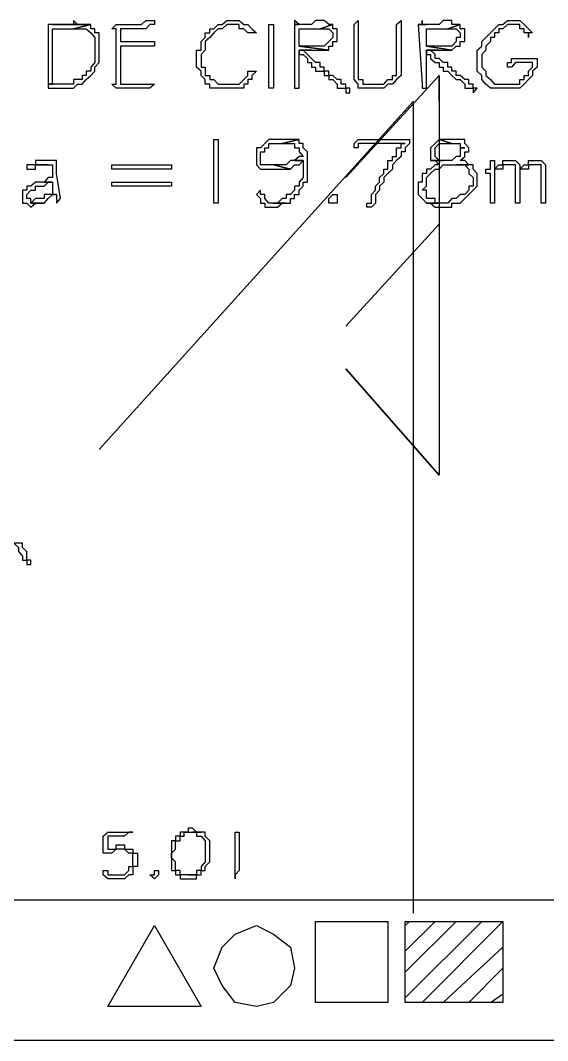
# Model space of a CAD drawing. Header units: millimetres. Extents: x -518.8 to -461.2, y 3.5 to 44.2.
# Drawn here: x -489.121 to -488.332, y 10.166 to 11.694 of the extents above; entities that cross this region are included whole.
import ezdxf

# ---------------------------------------------------------------- set-up
doc = ezdxf.new("R2010")
doc.units = ezdxf.units.MM
doc.header["$MEASUREMENT"] = 0
for name, color, linetype in [('-82', 7, 'Continuous'), ('10', 10, 'Continuous'), ('16', 16, 'Continuous'), ('18', 18, 'Continuous'), ('MYSOLIDS', 7, 'Continuous')]:
    doc.layers.add(name, color=color, linetype=linetype)

msp = doc.modelspace()

# ---------------------------------------------------------------- linework, layer by layer
at = {"layer": '-82'}
for points in [[(-488.494, 11.5729), (-488.494, 11.6112), (-488.6339, 11.4586), (-488.6339, 11.4586), (-488.494, 11.6112)], [(-488.494, 11.6112), (-488.494, 11.3887), (-488.6339, 11.236), (-488.6339, 11.236), (-488.494, 11.3887)], [(-488.5324, 10.3571), (-488.5324, 11.5729), (-489.003, 11.0511), (-489.003, 11.0511), (-488.5324, 11.5729)], [(-488.494, 11.3887), (-488.494, 11.0127), (-488.6339, 11.1721), (-488.6339, 11.1721), (-488.494, 11.0127)]]:
    msp.add_lwpolyline(points, dxfattribs=at)
at = {"layer": '10'}
msp.add_lwpolyline([(-486.3737, 10.1661), (-491.397, 10.1661)], dxfattribs=at)
at = {"layer": '16'}
msp.add_lwpolyline([(-486.3293, 10.3766), (-491.4481, 10.3766)], dxfattribs=at)
at = {"layer": '18'}
for points in [[(-488.679, 10.2233), (-488.679, 10.3443), (-488.5707, 10.3443), (-488.5707, 10.2233), (-488.679, 10.2233)], [(-488.5451, 10.2233), (-488.5451, 10.3443), (-488.3985, 10.3443), (-488.3985, 10.2233), (-488.5451, 10.2233)], [(-488.5451, 10.23), (-488.4301, 10.3443)], [(-488.5451, 10.2684), (-488.4684, 10.3443)], [(-488.5451, 10.3), (-488.5, 10.3443)], [(-488.5451, 10.3383), (-488.5384, 10.3443)], [(-488.5196, 10.2233), (-488.3985, 10.3443)], [(-488.9203, 10.3383), (-488.8504, 10.2172), (-488.9902, 10.2172), (-488.9203, 10.3383)], [(-488.7677, 10.3383), (-488.7421, 10.3255), (-488.7166, 10.306), (-488.7105, 10.2744), (-488.7166, 10.2488), (-488.7421, 10.2233), (-488.7677, 10.2172), (-488.7993, 10.2233), (-488.8188, 10.2488), (-488.8316, 10.2744), (-488.8188, 10.306), (-488.7993, 10.3255), (-488.7677, 10.3383)], [(-488.488, 10.2233), (-488.3985, 10.306)], [(-488.4496, 10.2233), (-488.3985, 10.2744)], [(-488.4173, 10.2233), (-488.3985, 10.236)]]:
    msp.add_lwpolyline(points, dxfattribs=at)
at = {"layer": 'MYSOLIDS'}
for points in [[(-489.0158, 11.6879), (-489.0414, 11.6812), (-489.0414, 11.6812), (-489.0354, 11.6812), (-489.0286, 11.6812), (-489.0286, 11.6812), (-489.0226, 11.6812), (-489.0226, 11.6812), (-489.0158, 11.6751), (-489.0158, 11.6751), (-489.0158, 11.6751), (-489.0098, 11.6684), (-489.0098, 11.6684), (-489.0098, 11.6624), (-489.0098, 11.6556), (-489.0098, 11.6496), (-489.0098, 11.6496), (-489.0098, 11.6428), (-489.0098, 11.6368), (-489.0098, 11.6308), (-489.0098, 11.6308), (-489.0158, 11.624), (-489.0158, 11.624), (-489.0158, 11.618), (-489.0226, 11.618), (-489.0226, 11.6112), (-489.0286, 11.6112), (-489.0286, 11.6052), (-489.0354, 11.6052), (-489.0414, 11.6052), (-489.0414, 11.5985), (-489.0481, 11.5985), (-489.0481, 11.5985), (-489.0542, 11.5985), (-489.0609, 11.5985), (-489.0609, 11.5985), (-489.0669, 11.5985), (-489.073, 11.5985), (-489.0797, 11.5985), (-489.0797, 11.5985), (-489.0797, 11.5924), (-489.0797, 11.5924), (-489.073, 11.5924), (-489.0669, 11.5924), (-489.0669, 11.5924), (-489.0609, 11.5924), (-489.0542, 11.5924), (-489.0542, 11.5924), (-489.0481, 11.5924), (-489.0414, 11.5924), (-489.0414, 11.5924), (-489.0354, 11.5985), (-489.0286, 11.5985), (-489.0286, 11.5985), (-489.0286, 11.5985), (-489.0226, 11.6052), (-489.0226, 11.6052), (-489.0158, 11.6112), (-489.0158, 11.6112), (-489.0098, 11.618), (-489.0098, 11.624), (-489.0098, 11.624), (-489.003, 11.6308), (-489.003, 11.6308), (-489.003, 11.6368), (-489.003, 11.6428), (-489.003, 11.6428), (-489.003, 11.6496), (-489.003, 11.6496), (-489.003, 11.6556), (-489.003, 11.6624), (-489.003, 11.6684), (-489.003, 11.6684), (-489.003, 11.6751), (-489.0098, 11.6751), (-489.0098, 11.6812), (-489.0098, 11.6812), (-489.0158, 11.6812), (-489.0158, 11.6879), (-489.0158, 11.6879)], [(-489.0797, 11.6879), (-489.0797, 11.6879), (-489.0797, 11.6879), (-489.0797, 11.6812), (-489.0797, 11.6812), (-489.0797, 11.6751), (-489.0797, 11.6684), (-489.0797, 11.6684), (-489.0797, 11.6624), (-489.0797, 11.6556), (-489.0797, 11.6496), (-489.0797, 11.6496), (-489.0797, 11.6428), (-489.0797, 11.6368), (-489.0797, 11.6308), (-489.0797, 11.6308), (-489.0797, 11.624), (-489.0797, 11.618), (-489.0797, 11.618), (-489.0797, 11.6112), (-489.0797, 11.6052), (-489.0797, 11.5985), (-489.0797, 11.5985), (-489.073, 11.5985), (-489.073, 11.6052), (-489.073, 11.6052), (-489.073, 11.6112), (-489.073, 11.6112), (-489.073, 11.618), (-489.073, 11.624), (-489.073, 11.6308), (-489.073, 11.6308), (-489.073, 11.6368), (-489.073, 11.6428), (-489.073, 11.6428), (-489.073, 11.6496), (-489.073, 11.6556), (-489.073, 11.6556), (-489.073, 11.6624), (-489.073, 11.6684), (-489.073, 11.6751), (-489.073, 11.6751), (-489.073, 11.6812), (-489.073, 11.6812), (-489.0669, 11.6812), (-489.0609, 11.6812), (-489.0609, 11.6812), (-489.0542, 11.6812), (-489.0542, 11.6812), (-489.0481, 11.6812), (-489.0414, 11.6812), (-489.0158, 11.6879), (-489.0226, 11.6879), (-489.073, 11.6879), (-489.073, 11.6879), (-489.0797, 11.6879), (-489.0797, 11.6879)], [(-489.0414, 11.6939), (-489.0414, 11.6879), (-489.0481, 11.6879), (-489.0542, 11.6879), (-489.0542, 11.6879), (-489.0609, 11.6879), (-489.0609, 11.6879), (-489.0669, 11.6879), (-489.073, 11.6879), (-489.0226, 11.6879), (-489.0286, 11.6879), (-489.0286, 11.6879), (-489.0354, 11.6879), (-489.0414, 11.6939), (-489.0414, 11.6939)], [(-488.9714, 11.6624), (-488.9271, 11.6624), (-488.9271, 11.6624), (-488.9203, 11.6624), (-488.9203, 11.6624), (-488.9203, 11.6624), (-488.9203, 11.6624), (-488.9203, 11.6556), (-488.9203, 11.6556), (-488.9271, 11.6556), (-488.9271, 11.6556), (-488.9714, 11.6556), (-488.9714, 11.6496), (-488.9714, 11.6496), (-488.9714, 11.6496), (-488.9714, 11.6496), (-488.9714, 11.6428), (-488.9714, 11.6368), (-488.9714, 11.6308), (-488.9714, 11.6308), (-488.9714, 11.624), (-488.9714, 11.624), (-488.9714, 11.618), (-488.9714, 11.6112), (-488.9714, 11.6112), (-488.9714, 11.6052), (-488.9714, 11.5985), (-488.9714, 11.5985), (-488.9714, 11.5985), (-488.9654, 11.5985), (-488.9587, 11.5985), (-488.9527, 11.5985), (-488.9527, 11.5985), (-488.9459, 11.5985), (-488.9459, 11.5985), (-488.9399, 11.5985), (-488.9331, 11.5985), (-488.9271, 11.5985), (-488.9271, 11.5985), (-488.9203, 11.5985), (-488.9203, 11.5985), (-488.9203, 11.5985), (-488.9203, 11.5985), (-488.9203, 11.5985), (-488.9203, 11.5985), (-488.9271, 11.5924), (-488.9271, 11.5924), (-488.9331, 11.5924), (-488.9399, 11.5924), (-488.9399, 11.5924), (-488.9459, 11.5924), (-488.9527, 11.5924), (-488.9527, 11.5924), (-488.9587, 11.5924), (-488.9654, 11.5924), (-488.9714, 11.5924), (-488.9714, 11.5924), (-488.9775, 11.5924), (-488.9775, 11.5924), (-488.9775, 11.5924), (-488.9775, 11.5924), (-488.9842, 11.5985), (-488.9842, 11.5985), (-488.9842, 11.5985), (-488.9775, 11.5985), (-488.9775, 11.6052), (-488.9775, 11.6112), (-488.9775, 11.618), (-488.9775, 11.618), (-488.9775, 11.624), (-488.9775, 11.6308), (-488.9775, 11.6368), (-488.9775, 11.6368), (-488.9775, 11.6428), (-488.9775, 11.6428), (-488.9775, 11.6496), (-488.9775, 11.6556), (-488.9775, 11.6624), (-488.9775, 11.6684), (-488.9775, 11.6684), (-488.9775, 11.6751), (-488.9775, 11.6812), (-488.9842, 11.6812), (-488.9842, 11.6812), (-488.9842, 11.6812), (-488.9775, 11.6879), (-488.9775, 11.6879), (-488.9775, 11.6879), (-488.9714, 11.6879), (-488.9714, 11.6879), (-488.9654, 11.6879), (-488.9587, 11.6879), (-488.9587, 11.6879), (-488.9527, 11.6879), (-488.9527, 11.6879), (-488.9459, 11.6879), (-488.9459, 11.6879), (-488.9399, 11.6879), (-488.9331, 11.6939), (-488.9271, 11.6939), (-488.9271, 11.6939), (-488.9203, 11.6939), (-488.9203, 11.6939), (-488.9203, 11.6939), (-488.9203, 11.6939), (-488.9203, 11.6879), (-488.9203, 11.6879), (-488.9203, 11.6879), (-488.9203, 11.6879), (-488.9203, 11.6879), (-488.9271, 11.6879), (-488.9331, 11.6812), (-488.9399, 11.6812), (-488.9459, 11.6812), (-488.9527, 11.6812), (-488.9587, 11.6812), (-488.9587, 11.6812), (-488.9654, 11.6812), (-488.9714, 11.6812), (-488.9714, 11.6812), (-488.9714, 11.6751), (-488.9714, 11.6751), (-488.9714, 11.6751), (-488.9714, 11.6684), (-488.9714, 11.6624), (-488.9714, 11.6624), (-488.9714, 11.6624), (-488.9714, 11.6624), (-488.9714, 11.6624)], [(-488.806, 11.6879), (-488.806, 11.6879), (-488.8121, 11.6879), (-488.8188, 11.6812), (-488.8188, 11.6812), (-488.8248, 11.6812), (-488.8316, 11.6751), (-488.8316, 11.6751), (-488.8376, 11.6684), (-488.8376, 11.6684), (-488.8376, 11.6684), (-488.8444, 11.6624), (-488.8444, 11.6556), (-488.8444, 11.6556), (-488.8444, 11.6556), (-488.8444, 11.6496), (-488.8504, 11.6428), (-488.8504, 11.6368), (-488.8504, 11.6368), (-488.8504, 11.6308), (-488.8504, 11.624), (-488.8444, 11.624), (-488.8444, 11.618), (-488.8444, 11.6112), (-488.8376, 11.6112), (-488.8376, 11.6052), (-488.8376, 11.6052), (-488.8316, 11.6052), (-488.8248, 11.5985), (-488.8248, 11.5985), (-488.8188, 11.5985), (-488.8121, 11.5985), (-488.8121, 11.5985), (-488.806, 11.5985), (-488.7993, 11.5985), (-488.7993, 11.5985), (-488.7993, 11.5985), (-488.7933, 11.5985), (-488.7865, 11.6052), (-488.7865, 11.6052), (-488.7805, 11.6112), (-488.7805, 11.6112), (-488.7805, 11.618), (-488.7745, 11.618), (-488.7745, 11.618), (-488.7677, 11.618), (-488.7677, 11.618), (-488.7677, 11.618), (-488.7677, 11.618), (-488.7745, 11.6112), (-488.7745, 11.6112), (-488.7745, 11.6052), (-488.7805, 11.6052), (-488.7805, 11.5985), (-488.7865, 11.5985), (-488.7865, 11.5924), (-488.7933, 11.5924), (-488.7933, 11.5924), (-488.7993, 11.5924), (-488.7993, 11.5924), (-488.806, 11.5924), (-488.8121, 11.5924), (-488.8121, 11.5924), (-488.8188, 11.5924), (-488.8248, 11.5924), (-488.8248, 11.5924), (-488.8316, 11.5924), (-488.8376, 11.5924), (-488.8376, 11.5985), (-488.8444, 11.5985), (-488.8444, 11.6052), (-488.8444, 11.6052), (-488.8504, 11.6112), (-488.8504, 11.6112), (-488.8504, 11.618), (-488.8572, 11.624), (-488.8572, 11.624), (-488.8572, 11.6308), (-488.8572, 11.6368), (-488.8572, 11.6368), (-488.8572, 11.6428), (-488.8572, 11.6496), (-488.8504, 11.6496), (-488.8504, 11.6556), (-488.8504, 11.6624), (-488.8504, 11.6624), (-488.8444, 11.6684), (-488.8444, 11.6751), (-488.8444, 11.6751), (-488.8376, 11.6751), (-488.8376, 11.6812), (-488.8316, 11.6812), (-488.8248, 11.6879), (-488.8248, 11.6879), (-488.8188, 11.6879), (-488.8121, 11.6939), (-488.8121, 11.6939), (-488.806, 11.6939), (-488.806, 11.6939), (-488.7993, 11.6939), (-488.7933, 11.6939), (-488.7933, 11.6939), (-488.7865, 11.6879), (-488.7805, 11.6879), (-488.7805, 11.6879), (-488.7745, 11.6812), (-488.7745, 11.6812), (-488.7677, 11.6751), (-488.7677, 11.6751), (-488.7745, 11.6751), (-488.7745, 11.6751), (-488.7745, 11.6751), (-488.7745, 11.6751), (-488.7805, 11.6751), (-488.7805, 11.6751), (-488.7805, 11.6751), (-488.7805, 11.6751), (-488.7865, 11.6812), (-488.7865, 11.6812), (-488.7933, 11.6812), (-488.7933, 11.6879), (-488.7993, 11.6879), (-488.806, 11.6879), (-488.806, 11.6879), (-488.806, 11.6879), (-488.806, 11.6879)], [(-488.7421, 11.6308), (-488.7421, 11.6308), (-488.7421, 11.624), (-488.7421, 11.618), (-488.7421, 11.6112), (-488.7421, 11.6112), (-488.7421, 11.6052), (-488.7421, 11.5985), (-488.7421, 11.5985), (-488.7421, 11.5985), (-488.7421, 11.5924), (-488.7421, 11.5924), (-488.7489, 11.5924), (-488.7489, 11.5924), (-488.7489, 11.5924), (-488.7489, 11.5924), (-488.7489, 11.5924), (-488.7489, 11.5924), (-488.7489, 11.5985), (-488.7489, 11.5985), (-488.7489, 11.5985), (-488.7489, 11.6052), (-488.7489, 11.6052), (-488.7489, 11.6112), (-488.7489, 11.618), (-488.7489, 11.624), (-488.7489, 11.6308), (-488.7489, 11.6308), (-488.7489, 11.6368), (-488.7489, 11.6428), (-488.7489, 11.6428), (-488.7489, 11.6496), (-488.7489, 11.6556), (-488.7489, 11.6624), (-488.7489, 11.6624), (-488.7489, 11.6684), (-488.7489, 11.6751), (-488.7489, 11.6812), (-488.7489, 11.6812), (-488.7489, 11.6879), (-488.7489, 11.6879), (-488.7489, 11.6879), (-488.7489, 11.6879), (-488.7489, 11.6879), (-488.7421, 11.6879), (-488.7421, 11.6879), (-488.7421, 11.6879), (-488.7421, 11.6879), (-488.7421, 11.6879), (-488.7421, 11.6879), (-488.7421, 11.6812), (-488.7421, 11.6812), (-488.7421, 11.6751), (-488.7421, 11.6751), (-488.7421, 11.6684), (-488.7421, 11.6624), (-488.7421, 11.6624), (-488.7421, 11.6556), (-488.7421, 11.6496), (-488.7421, 11.6428), (-488.7421, 11.6428), (-488.7421, 11.6368), (-488.7421, 11.6308), (-488.7421, 11.6308), (-488.7421, 11.6308), (-488.7421, 11.6308)], [(-488.6722, 11.6939), (-488.6722, 11.6939), (-488.679, 11.6939), (-488.685, 11.6879), (-488.685, 11.6879), (-488.685, 11.6879), (-488.691, 11.6879), (-488.6978, 11.6879), (-488.6978, 11.6879), (-488.7038, 11.6879), (-488.7105, 11.6879), (-488.7105, 11.5985), (-488.7105, 11.5924), (-488.7105, 11.5924), (-488.7038, 11.5924), (-488.7038, 11.5985), (-488.7038, 11.5985), (-488.7038, 11.6496), (-488.685, 11.6496), (-488.679, 11.6496), (-488.6722, 11.6496), (-488.6722, 11.6496), (-488.6662, 11.6496), (-488.6594, 11.6496), (-488.7038, 11.6556), (-488.7038, 11.6812), (-488.7038, 11.6812), (-488.6978, 11.6812), (-488.6978, 11.6812), (-488.691, 11.6812), (-488.685, 11.6812), (-488.685, 11.6812), (-488.679, 11.6812), (-488.6722, 11.6812), (-488.6534, 11.6879), (-488.6534, 11.6879), (-488.6594, 11.6879), (-488.6594, 11.6879), (-488.6662, 11.6939), (-488.6722, 11.6939), (-488.6722, 11.6939)], [(-488.7105, 11.6939), (-488.7105, 11.6879), (-488.7105, 11.6879), (-488.7038, 11.6879), (-488.7038, 11.6879), (-488.7105, 11.6939), (-488.7105, 11.6939)], [(-488.6534, 11.6879), (-488.6722, 11.6812), (-488.6722, 11.6812), (-488.6662, 11.6812), (-488.6594, 11.6812), (-488.6594, 11.6812), (-488.6594, 11.6812), (-488.6534, 11.6751), (-488.6534, 11.6684), (-488.6534, 11.6684), (-488.6534, 11.6684), (-488.6594, 11.6624), (-488.6594, 11.6624), (-488.6662, 11.6556), (-488.6662, 11.6556), (-488.6722, 11.6556), (-488.6722, 11.6556), (-488.679, 11.6556), (-488.685, 11.6556), (-488.691, 11.6556), (-488.691, 11.6556), (-488.6978, 11.6556), (-488.7038, 11.6556), (-488.6594, 11.6496), (-488.6594, 11.6556), (-488.6594, 11.6556), (-488.6534, 11.6556), (-488.6534, 11.6624), (-488.6466, 11.6624), (-488.6466, 11.6684), (-488.6466, 11.6684), (-488.6466, 11.6751), (-488.6466, 11.6812), (-488.6534, 11.6812), (-488.6534, 11.6879), (-488.6534, 11.6879)], [(-488.6211, 11.6879), (-488.6211, 11.6879), (-488.6211, 11.6879), (-488.6151, 11.6939), (-488.6151, 11.6939), (-488.6151, 11.6879), (-488.6151, 11.6879), (-488.6151, 11.6879), (-488.6151, 11.6879), (-488.6151, 11.618), (-488.6151, 11.6112), (-488.6151, 11.6052), (-488.6083, 11.6052), (-488.6083, 11.5985), (-488.6083, 11.5985), (-488.6023, 11.5985), (-488.5955, 11.5985), (-488.5955, 11.5985), (-488.5895, 11.5985), (-488.5895, 11.5985), (-488.5835, 11.5985), (-488.5767, 11.5985), (-488.5767, 11.5985), (-488.5707, 11.6052), (-488.5707, 11.6052), (-488.5639, 11.6052), (-488.5639, 11.6112), (-488.5579, 11.6112), (-488.5579, 11.618), (-488.5579, 11.618), (-488.5579, 11.624), (-488.5579, 11.624), (-488.5579, 11.6308), (-488.5579, 11.6308), (-488.5579, 11.6368), (-488.5579, 11.6428), (-488.5579, 11.6496), (-488.5579, 11.6556), (-488.5579, 11.6624), (-488.5579, 11.6624), (-488.5579, 11.6684), (-488.5579, 11.6751), (-488.5579, 11.6751), (-488.5579, 11.6812), (-488.5579, 11.6879), (-488.5579, 11.6879), (-488.5579, 11.6879), (-488.5579, 11.6879), (-488.5511, 11.6939), (-488.5511, 11.6939), (-488.5511, 11.6879), (-488.5511, 11.6879), (-488.5511, 11.6879), (-488.5511, 11.6812), (-488.5511, 11.6751), (-488.5511, 11.6684), (-488.5511, 11.6684), (-488.5511, 11.6556), (-488.5511, 11.6496), (-488.5511, 11.6428), (-488.5511, 11.6428), (-488.5511, 11.6368), (-488.5511, 11.6308), (-488.5511, 11.6308), (-488.5511, 11.624), (-488.5511, 11.618), (-488.5511, 11.618), (-488.5511, 11.6112), (-488.5511, 11.6112), (-488.5511, 11.6112), (-488.5579, 11.6052), (-488.5579, 11.6052), (-488.5639, 11.5985), (-488.5707, 11.5985), (-488.5707, 11.5985), (-488.5767, 11.5924), (-488.5767, 11.5924), (-488.5835, 11.5924), (-488.5895, 11.5924), (-488.5895, 11.5924), (-488.5955, 11.5924), (-488.5955, 11.5924), (-488.6023, 11.5924), (-488.6083, 11.5924), (-488.6083, 11.5924), (-488.6151, 11.5924), (-488.6151, 11.5985), (-488.6151, 11.5985), (-488.6211, 11.6052), (-488.6211, 11.6052), (-488.6211, 11.6112), (-488.6211, 11.618), (-488.6211, 11.618), (-488.6211, 11.6879), (-488.6211, 11.6879), (-488.6211, 11.6879)], [(-488.4812, 11.6939), (-488.4812, 11.6939), (-488.488, 11.6939), (-488.494, 11.6879), (-488.494, 11.6879), (-488.494, 11.6879), (-488.5, 11.6879), (-488.5068, 11.6879), (-488.5128, 11.6879), (-488.5128, 11.6879), (-488.5256, 11.6879), (-488.5196, 11.5985), (-488.5196, 11.5924), (-488.5196, 11.5924), (-488.5128, 11.5924), (-488.5128, 11.5985), (-488.5128, 11.5985), (-488.5128, 11.6496), (-488.494, 11.6496), (-488.488, 11.6496), (-488.4812, 11.6496), (-488.4812, 11.6496), (-488.4752, 11.6496), (-488.4752, 11.6496), (-488.5128, 11.6556), (-488.5128, 11.6812), (-488.5128, 11.6812), (-488.5068, 11.6812), (-488.5068, 11.6812), (-488.5, 11.6812), (-488.494, 11.6812), (-488.494, 11.6812), (-488.488, 11.6812), (-488.4812, 11.6812), (-488.4624, 11.6879), (-488.4624, 11.6879), (-488.4684, 11.6879), (-488.4752, 11.6879), (-488.4752, 11.6939), (-488.4812, 11.6939), (-488.4812, 11.6939)], [(-488.5196, 11.6939), (-488.5196, 11.6879), (-488.5256, 11.6879), (-488.5128, 11.6879), (-488.5196, 11.6879), (-488.5196, 11.6939), (-488.5196, 11.6939)], [(-488.4624, 11.6879), (-488.4812, 11.6812), (-488.4812, 11.6812), (-488.4752, 11.6812), (-488.4752, 11.6812), (-488.4684, 11.6812), (-488.4684, 11.6812), (-488.4624, 11.6751), (-488.4624, 11.6684), (-488.4624, 11.6684), (-488.4684, 11.6684), (-488.4684, 11.6624), (-488.4684, 11.6624), (-488.4752, 11.6556), (-488.4752, 11.6556), (-488.4812, 11.6556), (-488.4812, 11.6556), (-488.488, 11.6556), (-488.494, 11.6556), (-488.5, 11.6556), (-488.5, 11.6556), (-488.5068, 11.6556), (-488.5128, 11.6556), (-488.4752, 11.6496), (-488.4684, 11.6556), (-488.4684, 11.6556), (-488.4624, 11.6556), (-488.4624, 11.6624), (-488.4557, 11.6624), (-488.4557, 11.6684), (-488.4557, 11.6684), (-488.4557, 11.6751), (-488.4557, 11.6812), (-488.4624, 11.6812), (-488.4624, 11.6879), (-488.4624, 11.6879)], [(-488.3542, 11.6308), (-488.3602, 11.6308), (-488.3669, 11.6308), (-488.373, 11.6308), (-488.373, 11.6308), (-488.3797, 11.6308), (-488.3857, 11.624), (-488.3857, 11.624), (-488.3918, 11.624), (-488.3918, 11.6308), (-488.3918, 11.6308), (-488.3918, 11.6308), (-488.3918, 11.6308), (-488.3918, 11.6308), (-488.3918, 11.6308), (-488.3857, 11.6308), (-488.3857, 11.6308), (-488.3857, 11.6368), (-488.3797, 11.6368), (-488.3797, 11.6368), (-488.373, 11.6368), (-488.3669, 11.6368), (-488.3602, 11.6368), (-488.3542, 11.6368), (-488.3542, 11.6368), (-488.3474, 11.6368), (-488.3474, 11.6368), (-488.3474, 11.6308), (-488.3474, 11.6308), (-488.3474, 11.6308), (-488.3474, 11.624), (-488.3542, 11.618), (-488.3542, 11.6112), (-488.3542, 11.6112), (-488.3602, 11.6052), (-488.3602, 11.6052), (-488.3602, 11.6052), (-488.3669, 11.5985), (-488.3669, 11.5985), (-488.373, 11.5924), (-488.373, 11.5924), (-488.3797, 11.5924), (-488.3857, 11.5924), (-488.3857, 11.5924), (-488.3918, 11.5924), (-488.3918, 11.5924), (-488.3985, 11.5924), (-488.4045, 11.5924), (-488.4113, 11.5924), (-488.4113, 11.5924), (-488.4173, 11.5924), (-488.4241, 11.5985), (-488.4241, 11.5985), (-488.4241, 11.5985), (-488.4301, 11.6052), (-488.4301, 11.6052), (-488.4301, 11.6112), (-488.4369, 11.618), (-488.4369, 11.618), (-488.4369, 11.624), (-488.4369, 11.6308), (-488.4369, 11.6308), (-488.4369, 11.6368), (-488.4369, 11.6428), (-488.4369, 11.6428), (-488.4369, 11.6496), (-488.4301, 11.6556), (-488.4301, 11.6556), (-488.4301, 11.6624), (-488.4241, 11.6684), (-488.4241, 11.6684), (-488.4173, 11.6751), (-488.4173, 11.6751), (-488.4113, 11.6812), (-488.4113, 11.6812), (-488.4045, 11.6879), (-488.4045, 11.6879), (-488.4045, 11.6879), (-488.3985, 11.6879), (-488.3918, 11.6939), (-488.3918, 11.6939), (-488.3857, 11.6939), (-488.3857, 11.6939), (-488.3797, 11.6939), (-488.373, 11.6939), (-488.3669, 11.6879), (-488.3669, 11.6879), (-488.3669, 11.6879), (-488.3602, 11.6812), (-488.3602, 11.6812), (-488.3542, 11.6751), (-488.3542, 11.6751), (-488.3602, 11.6751), (-488.3602, 11.6751), (-488.3602, 11.6684), (-488.3602, 11.6684), (-488.3602, 11.6751), (-488.3669, 11.6751), (-488.3669, 11.6812), (-488.3669, 11.6812), (-488.373, 11.6812), (-488.373, 11.6879), (-488.3797, 11.6879), (-488.3857, 11.6879), (-488.3857, 11.6879), (-488.3918, 11.6879), (-488.3985, 11.6812), (-488.3985, 11.6812), (-488.4045, 11.6812), (-488.4045, 11.6751), (-488.4113, 11.6751), (-488.4113, 11.6684), (-488.4173, 11.6684), (-488.4173, 11.6684), (-488.4173, 11.6624), (-488.4241, 11.6556), (-488.4241, 11.6556), (-488.4241, 11.6496), (-488.4241, 11.6496), (-488.4301, 11.6428), (-488.4301, 11.6368), (-488.4301, 11.6368), (-488.4301, 11.6308), (-488.4301, 11.624), (-488.4301, 11.624), (-488.4241, 11.618), (-488.4241, 11.6112), (-488.4241, 11.6112), (-488.4173, 11.6052), (-488.4173, 11.6052), (-488.4173, 11.6052), (-488.4113, 11.5985), (-488.4113, 11.5985), (-488.4045, 11.5985), (-488.3985, 11.5985), (-488.3918, 11.5985), (-488.3918, 11.5985), (-488.3857, 11.5985), (-488.3857, 11.5985), (-488.3797, 11.5985), (-488.373, 11.5985), (-488.373, 11.6052), (-488.3669, 11.6052), (-488.3669, 11.6052), (-488.3669, 11.6112), (-488.3602, 11.6112), (-488.3602, 11.618), (-488.3602, 11.618), (-488.3542, 11.624), (-488.3542, 11.6308), (-488.3542, 11.6308), (-488.3542, 11.6308), (-488.3542, 11.6308), (-488.3542, 11.6308)], [(-488.685, 11.6496), (-488.7038, 11.6496), (-488.7038, 11.6428), (-488.6978, 11.6428), (-488.691, 11.6368), (-488.691, 11.6308), (-488.685, 11.6308), (-488.685, 11.624), (-488.679, 11.624), (-488.679, 11.618), (-488.6722, 11.618), (-488.6662, 11.618), (-488.6662, 11.6112), (-488.6594, 11.6112), (-488.6594, 11.6052), (-488.6534, 11.6052), (-488.6534, 11.6052), (-488.6466, 11.5985), (-488.6466, 11.5924), (-488.6406, 11.5924), (-488.6339, 11.5924), (-488.6339, 11.5857), (-488.6339, 11.5857), (-488.6278, 11.5857), (-488.6278, 11.5924), (-488.6278, 11.5924), (-488.6339, 11.5924), (-488.6339, 11.5985), (-488.6339, 11.5985), (-488.6406, 11.5985), (-488.6406, 11.6052), (-488.6466, 11.6052), (-488.6466, 11.6052), (-488.6534, 11.6112), (-488.6594, 11.6112), (-488.6594, 11.618), (-488.6662, 11.618), (-488.6662, 11.624), (-488.6722, 11.624), (-488.6722, 11.6308), (-488.679, 11.6308), (-488.679, 11.6308), (-488.685, 11.6368), (-488.685, 11.6368), (-488.691, 11.6428), (-488.6978, 11.6496), (-488.6978, 11.6496), (-488.691, 11.6496), (-488.685, 11.6496), (-488.685, 11.6496)], [(-488.494, 11.6496), (-488.5128, 11.6496), (-488.5128, 11.6428), (-488.5068, 11.6428), (-488.5068, 11.6368), (-488.5, 11.6308), (-488.494, 11.6308), (-488.494, 11.624), (-488.488, 11.624), (-488.488, 11.618), (-488.4812, 11.618), (-488.4812, 11.618), (-488.4752, 11.6112), (-488.4752, 11.6112), (-488.4684, 11.6052), (-488.4684, 11.6052), (-488.4624, 11.6052), (-488.4557, 11.5985), (-488.4557, 11.5924), (-488.4496, 11.5924), (-488.4429, 11.5924), (-488.4429, 11.5857), (-488.4429, 11.5857), (-488.4429, 11.5857), (-488.4369, 11.5924), (-488.4369, 11.5924), (-488.4429, 11.5924), (-488.4429, 11.5985), (-488.4496, 11.5985), (-488.4496, 11.5985), (-488.4496, 11.6052), (-488.4557, 11.6052), (-488.4557, 11.6052), (-488.4624, 11.6112), (-488.4684, 11.6112), (-488.4684, 11.618), (-488.4752, 11.618), (-488.4752, 11.624), (-488.4812, 11.624), (-488.4812, 11.6308), (-488.488, 11.6308), (-488.488, 11.6308), (-488.494, 11.6368), (-488.5, 11.6368), (-488.5, 11.6428), (-488.5068, 11.6496), (-488.5068, 11.6496), (-488.5, 11.6496), (-488.494, 11.6496), (-488.494, 11.6496)], [(-488.8316, 11.4203), (-488.8316, 11.427), (-488.8316, 11.433), (-488.8316, 11.433), (-488.8316, 11.4398), (-488.8316, 11.4398), (-488.8316, 11.4458), (-488.8316, 11.4518), (-488.8316, 11.4586), (-488.8316, 11.4586), (-488.8316, 11.4646), (-488.8316, 11.4714), (-488.8316, 11.4774), (-488.8316, 11.4774), (-488.8316, 11.4842), (-488.8316, 11.4902), (-488.8316, 11.4902), (-488.8316, 11.4969), (-488.8316, 11.503), (-488.8316, 11.503), (-488.8316, 11.5097), (-488.8316, 11.5157), (-488.8316, 11.5157), (-488.8316, 11.5157), (-488.8316, 11.5157), (-488.8316, 11.5157), (-488.8248, 11.5157), (-488.8248, 11.5157), (-488.8248, 11.5097), (-488.8248, 11.5097), (-488.8248, 11.503), (-488.8248, 11.4969), (-488.8248, 11.4969), (-488.8248, 11.4902), (-488.8248, 11.4842), (-488.8248, 11.4842), (-488.8248, 11.4774), (-488.8248, 11.4714), (-488.8248, 11.4646), (-488.8248, 11.4646), (-488.8248, 11.4586), (-488.8248, 11.4518), (-488.8248, 11.4458), (-488.8248, 11.4458), (-488.8248, 11.4398), (-488.8248, 11.433), (-488.8248, 11.427), (-488.8248, 11.427), (-488.8248, 11.427), (-488.8248, 11.427), (-488.8248, 11.4203), (-488.8248, 11.4203), (-488.8316, 11.4203), (-488.8316, 11.4203), (-488.8316, 11.4203), (-488.8316, 11.4203), (-488.8316, 11.4203), (-488.8316, 11.4203), (-488.8316, 11.4203), (-488.8316, 11.4203), (-488.8316, 11.4203)], [(-488.7293, 11.5157), (-488.7293, 11.5157), (-488.7293, 11.5157), (-488.7361, 11.5157), (-488.7421, 11.5157), (-488.7489, 11.5157), (-488.7489, 11.5157), (-488.7549, 11.5097), (-488.7549, 11.5097), (-488.7617, 11.503), (-488.7617, 11.503), (-488.7677, 11.503), (-488.7677, 11.4969), (-488.7677, 11.4969), (-488.7677, 11.4902), (-488.7677, 11.4902), (-488.7677, 11.4842), (-488.7677, 11.4774), (-488.7677, 11.4774), (-488.7617, 11.4714), (-488.7617, 11.4714), (-488.7549, 11.4714), (-488.7549, 11.4714), (-488.7489, 11.4714), (-488.7421, 11.4714), (-488.7421, 11.4714), (-488.7361, 11.4714), (-488.7361, 11.4714), (-488.7293, 11.4714), (-488.7233, 11.4714), (-488.7166, 11.4714), (-488.7166, 11.4714), (-488.7166, 11.4714), (-488.7421, 11.4774), (-488.7421, 11.4774), (-488.7489, 11.4774), (-488.7549, 11.4774), (-488.7549, 11.4774), (-488.7617, 11.4774), (-488.7617, 11.4842), (-488.7617, 11.4902), (-488.7617, 11.4902), (-488.7617, 11.4902), (-488.7617, 11.4969), (-488.7549, 11.4969), (-488.7549, 11.503), (-488.7489, 11.503), (-488.7489, 11.5097), (-488.7421, 11.5097), (-488.7421, 11.5097), (-488.7361, 11.5097), (-488.7293, 11.5097), (-488.7293, 11.5097), (-488.7038, 11.5157), (-488.7105, 11.5157), (-488.7105, 11.5157), (-488.7166, 11.5157), (-488.7233, 11.5157), (-488.7293, 11.5157), (-488.7293, 11.5157)], [(-488.7038, 11.5157), (-488.7293, 11.5097), (-488.7233, 11.5097), (-488.7233, 11.5097), (-488.7166, 11.5097), (-488.7105, 11.5097), (-488.7105, 11.5097), (-488.7105, 11.503), (-488.7038, 11.503), (-488.7038, 11.4969), (-488.7038, 11.4969), (-488.6978, 11.4902), (-488.6978, 11.4902), (-488.7038, 11.4902), (-488.7105, 11.4842), (-488.6978, 11.4842), (-488.6978, 11.4774), (-488.6978, 11.4774), (-488.6978, 11.4714), (-488.6978, 11.4714), (-488.6978, 11.4646), (-488.6978, 11.4586), (-488.7038, 11.4518), (-488.7038, 11.4518), (-488.7038, 11.4458), (-488.7105, 11.4458), (-488.7105, 11.4398), (-488.7105, 11.4398), (-488.7166, 11.433), (-488.7233, 11.433), (-488.7233, 11.427), (-488.7293, 11.427), (-488.7293, 11.427), (-488.7361, 11.4203), (-488.7421, 11.4203), (-488.7421, 11.4203), (-488.7233, 11.4203), (-488.7166, 11.4203), (-488.7166, 11.427), (-488.7105, 11.427), (-488.7105, 11.433), (-488.7038, 11.433), (-488.7038, 11.4398), (-488.7038, 11.4398), (-488.6978, 11.4458), (-488.6978, 11.4518), (-488.691, 11.4518), (-488.691, 11.4586), (-488.691, 11.4586), (-488.691, 11.4646), (-488.691, 11.4646), (-488.691, 11.4714), (-488.691, 11.4774), (-488.691, 11.4774), (-488.691, 11.4842), (-488.691, 11.4902), (-488.691, 11.4902), (-488.691, 11.4969), (-488.6978, 11.503), (-488.6978, 11.503), (-488.6978, 11.5097), (-488.7038, 11.5097), (-488.7038, 11.5157), (-488.7038, 11.5157)], [(-488.6151, 11.5097), (-488.6151, 11.5097), (-488.6151, 11.5097), (-488.6151, 11.503), (-488.6151, 11.503), (-488.6151, 11.503), (-488.6151, 11.503), (-488.6151, 11.503), (-488.6151, 11.503), (-488.6211, 11.503), (-488.6211, 11.503), (-488.6211, 11.503), (-488.6211, 11.5097), (-488.6151, 11.5157), (-488.6151, 11.5157), (-488.6151, 11.5157), (-488.6083, 11.5157), (-488.6083, 11.5157), (-488.6023, 11.5157), (-488.5955, 11.5157), (-488.5895, 11.5157), (-488.5835, 11.5157), (-488.5835, 11.5157), (-488.5767, 11.5157), (-488.5707, 11.5157), (-488.5639, 11.5157), (-488.5639, 11.5157), (-488.5579, 11.5157), (-488.5511, 11.5157), (-488.5511, 11.5157), (-488.5451, 11.5157), (-488.5451, 11.5157), (-488.5451, 11.5157), (-488.5384, 11.5157), (-488.5384, 11.5157), (-488.5384, 11.5157), (-488.5384, 11.5157), (-488.5384, 11.5097), (-488.5384, 11.5097), (-488.5451, 11.503), (-488.5451, 11.4969), (-488.5511, 11.4969), (-488.5511, 11.4902), (-488.5579, 11.4842), (-488.5579, 11.4842), (-488.5639, 11.4774), (-488.5639, 11.4774), (-488.5639, 11.4714), (-488.5707, 11.4646), (-488.5707, 11.4646), (-488.5707, 11.4646), (-488.5767, 11.4586), (-488.5767, 11.4518), (-488.5767, 11.4518), (-488.5835, 11.4458), (-488.5835, 11.4398), (-488.5835, 11.4398), (-488.5835, 11.4398), (-488.5895, 11.433), (-488.5895, 11.427), (-488.5895, 11.427), (-488.5895, 11.4203), (-488.5895, 11.4203), (-488.5955, 11.4142), (-488.5955, 11.4142), (-488.5955, 11.4142), (-488.5955, 11.4142), (-488.6023, 11.4142), (-488.6023, 11.4142), (-488.6023, 11.4142), (-488.6023, 11.4142), (-488.6023, 11.4203), (-488.5955, 11.4203), (-488.5955, 11.427), (-488.5955, 11.427), (-488.5955, 11.433), (-488.5895, 11.4398), (-488.5895, 11.4398), (-488.5895, 11.4458), (-488.5835, 11.4518), (-488.5835, 11.4518), (-488.5835, 11.4586), (-488.5767, 11.4646), (-488.5767, 11.4646), (-488.5767, 11.4714), (-488.5707, 11.4714), (-488.5707, 11.4774), (-488.5707, 11.4842), (-488.5639, 11.4842), (-488.5639, 11.4902), (-488.5579, 11.4902), (-488.5579, 11.4969), (-488.5579, 11.503), (-488.5511, 11.503), (-488.5511, 11.5097), (-488.5451, 11.5097), (-488.5511, 11.5097), (-488.5579, 11.5097), (-488.5579, 11.5097), (-488.5639, 11.5097), (-488.5707, 11.5097), (-488.5707, 11.5097), (-488.5767, 11.5097), (-488.5835, 11.5097), (-488.5835, 11.5097), (-488.5895, 11.5097), (-488.5955, 11.5097), (-488.6023, 11.5097), (-488.6023, 11.5097), (-488.6083, 11.5097), (-488.6151, 11.5097), (-488.6151, 11.5097), (-488.6151, 11.5097), (-488.6151, 11.5097)], [(-488.4752, 11.5157), (-488.4752, 11.5157), (-488.4812, 11.5157), (-488.488, 11.5157), (-488.494, 11.5157), (-488.494, 11.5157), (-488.4752, 11.5097), (-488.4684, 11.5097), (-488.4684, 11.5097), (-488.4624, 11.5097), (-488.4624, 11.5097), (-488.4624, 11.503), (-488.4557, 11.503), (-488.4624, 11.503), (-488.4624, 11.4969), (-488.4624, 11.4902), (-488.4684, 11.4902), (-488.4684, 11.4902), (-488.4752, 11.4842), (-488.4752, 11.4842), (-488.4812, 11.4842), (-488.488, 11.4842), (-488.5068, 11.4842), (-488.5068, 11.4842), (-488.5, 11.4842), (-488.494, 11.4774), (-488.5, 11.4774), (-488.5, 11.4774), (-488.5068, 11.4714), (-488.5128, 11.4714), (-488.5128, 11.4646), (-488.5196, 11.4646), (-488.5196, 11.4586), (-488.5196, 11.4518), (-488.5256, 11.4518), (-488.5256, 11.4458), (-488.5256, 11.4398), (-488.5256, 11.4398), (-488.5256, 11.433), (-488.5196, 11.427), (-488.5196, 11.427), (-488.5128, 11.4203), (-488.5128, 11.4203), (-488.494, 11.4203), (-488.494, 11.4203), (-488.5, 11.4203), (-488.5, 11.427), (-488.5068, 11.427), (-488.5068, 11.427), (-488.5128, 11.427), (-488.5128, 11.433), (-488.5128, 11.4398), (-488.5196, 11.4398), (-488.5196, 11.4398), (-488.5128, 11.4458), (-488.5128, 11.4518), (-488.5128, 11.4586), (-488.5128, 11.4586), (-488.5068, 11.4646), (-488.5068, 11.4646), (-488.5, 11.4714), (-488.5, 11.4714), (-488.494, 11.4714), (-488.494, 11.4714), (-488.488, 11.4774), (-488.4812, 11.4774), (-488.4812, 11.4774), (-488.4752, 11.4774), (-488.4684, 11.4774), (-488.4496, 11.4774), (-488.4557, 11.4842), (-488.4624, 11.4842), (-488.4624, 11.4842), (-488.4624, 11.4842), (-488.4557, 11.4902), (-488.4557, 11.4902), (-488.4557, 11.4969), (-488.4496, 11.4969), (-488.4496, 11.503), (-488.4496, 11.503), (-488.4557, 11.5097), (-488.4557, 11.5097), (-488.4557, 11.5157), (-488.4624, 11.5157), (-488.4624, 11.5157), (-488.4684, 11.5157), (-488.4752, 11.5157), (-488.4752, 11.5157)], [(-488.494, 11.5157), (-488.5, 11.5097), (-488.5, 11.5097), (-488.5068, 11.503), (-488.5068, 11.503), (-488.5068, 11.4969), (-488.5068, 11.4902), (-488.5068, 11.4902), (-488.5068, 11.4902), (-488.5068, 11.4842), (-488.488, 11.4842), (-488.488, 11.4842), (-488.494, 11.4842), (-488.5, 11.4902), (-488.5, 11.4902), (-488.5, 11.4969), (-488.5, 11.4969), (-488.5, 11.503), (-488.5, 11.503), (-488.494, 11.5097), (-488.494, 11.5097), (-488.488, 11.5097), (-488.4812, 11.5097), (-488.4812, 11.5097), (-488.4752, 11.5097), (-488.494, 11.5157), (-488.494, 11.5157)], [(-489.0985, 11.4774), (-489.1053, 11.4774), (-489.1053, 11.4774), (-489.1113, 11.4774), (-489.1113, 11.4714), (-489.1113, 11.4714), (-489.1053, 11.4714), (-489.1053, 11.4714), (-489.1053, 11.4714), (-489.1053, 11.4714), (-489.0985, 11.4714), (-489.0985, 11.4774), (-489.0925, 11.4774), (-489.0857, 11.4774), (-489.0857, 11.4774), (-489.0797, 11.4774), (-489.0985, 11.4774), (-489.0985, 11.4774)], [(-489.0797, 11.4842), (-489.0797, 11.4842), (-489.0857, 11.4842), (-489.0925, 11.4842), (-489.0925, 11.4842), (-489.0985, 11.4842), (-489.0985, 11.4774), (-489.0797, 11.4774), (-489.0797, 11.4774), (-489.073, 11.4774), (-489.073, 11.4774), (-489.073, 11.4714), (-489.073, 11.4646), (-489.073, 11.4586), (-489.073, 11.4586), (-489.0797, 11.4586), (-489.0857, 11.4518), (-489.073, 11.4518), (-489.073, 11.4398), (-489.073, 11.4398), (-489.073, 11.433), (-489.0669, 11.433), (-489.0669, 11.427), (-489.0669, 11.4203), (-489.0669, 11.4203), (-489.0669, 11.4203), (-489.0609, 11.427), (-489.0669, 11.4646), (-489.0669, 11.4714), (-489.0669, 11.4714), (-489.0669, 11.4774), (-489.0669, 11.4842), (-489.073, 11.4842), (-489.073, 11.4842), (-489.0797, 11.4842), (-489.0797, 11.4842)], [(-488.9015, 11.4714), (-488.9775, 11.4714), (-488.9842, 11.4714), (-488.9842, 11.4714), (-488.9842, 11.4774), (-488.9842, 11.4774), (-488.9842, 11.4774), (-488.9842, 11.4774), (-488.9775, 11.4774), (-488.9775, 11.4774), (-488.9015, 11.4774), (-488.9015, 11.4774), (-488.8948, 11.4774), (-488.8948, 11.4774), (-488.8948, 11.4774), (-488.8948, 11.4714), (-488.8948, 11.4714), (-488.9015, 11.4714), (-488.9015, 11.4714), (-488.9015, 11.4714), (-488.9015, 11.4714), (-488.9015, 11.4714)], [(-488.7105, 11.4842), (-488.7105, 11.4842), (-488.7166, 11.4842), (-488.7233, 11.4774), (-488.7233, 11.4774), (-488.7293, 11.4774), (-488.7361, 11.4774), (-488.7361, 11.4774), (-488.7421, 11.4774), (-488.7166, 11.4714), (-488.7105, 11.4774), (-488.7038, 11.4774), (-488.7038, 11.4774), (-488.6978, 11.4842), (-488.7105, 11.4842), (-488.7105, 11.4842)], [(-488.4496, 11.4774), (-488.4684, 11.4774), (-488.4684, 11.4774), (-488.4624, 11.4774), (-488.4557, 11.4774), (-488.4557, 11.4774), (-488.4496, 11.4714), (-488.4496, 11.4714), (-488.4496, 11.4646), (-488.4429, 11.4586), (-488.4429, 11.4586), (-488.4429, 11.4518), (-488.4429, 11.4458), (-488.4496, 11.4458), (-488.4496, 11.4398), (-488.4496, 11.4398), (-488.4557, 11.433), (-488.4624, 11.433), (-488.4624, 11.433), (-488.4684, 11.427), (-488.4684, 11.427), (-488.4752, 11.427), (-488.4752, 11.427), (-488.4812, 11.4203), (-488.488, 11.4203), (-488.494, 11.4203), (-488.5128, 11.4203), (-488.5068, 11.4203), (-488.5068, 11.4203), (-488.5, 11.4142), (-488.494, 11.4142), (-488.494, 11.4142), (-488.488, 11.4142), (-488.488, 11.4142), (-488.4812, 11.4142), (-488.4752, 11.4142), (-488.4752, 11.4203), (-488.4684, 11.4203), (-488.4684, 11.4203), (-488.4624, 11.4203), (-488.4557, 11.427), (-488.4557, 11.427), (-488.4496, 11.433), (-488.4496, 11.433), (-488.4496, 11.433), (-488.4429, 11.4398), (-488.4429, 11.4398), (-488.4369, 11.4458), (-488.4369, 11.4458), (-488.4369, 11.4518), (-488.4369, 11.4586), (-488.4369, 11.4586), (-488.4369, 11.4646), (-488.4369, 11.4646), (-488.4429, 11.4714), (-488.4429, 11.4774), (-488.4496, 11.4774), (-488.4496, 11.4774), (-488.4496, 11.4774)], [(-488.373, 11.4714), (-488.3669, 11.4774), (-488.3669, 11.4774), (-488.3602, 11.4774), (-488.3602, 11.4842), (-488.3542, 11.4842), (-488.3474, 11.4842), (-488.3474, 11.4842), (-488.3414, 11.4842), (-488.3414, 11.4842), (-488.3346, 11.4774), (-488.3346, 11.4774), (-488.3346, 11.4714), (-488.3346, 11.4646), (-488.3346, 11.4586), (-488.3346, 11.4586), (-488.3346, 11.4518), (-488.3346, 11.4458), (-488.3346, 11.4398), (-488.3346, 11.4398), (-488.3346, 11.433), (-488.3346, 11.427), (-488.3346, 11.427), (-488.3346, 11.4203), (-488.3346, 11.4203), (-488.3346, 11.4203), (-488.3346, 11.4203), (-488.3414, 11.4203), (-488.3414, 11.4203), (-488.3414, 11.4203), (-488.3414, 11.4203), (-488.3414, 11.427), (-488.3414, 11.427), (-488.3414, 11.433), (-488.3414, 11.433), (-488.3414, 11.4398), (-488.3414, 11.4458), (-488.3414, 11.4458), (-488.3414, 11.4518), (-488.3414, 11.4586), (-488.3414, 11.4586), (-488.3414, 11.4646), (-488.3414, 11.4714), (-488.3414, 11.4774), (-488.3414, 11.4774), (-488.3474, 11.4774), (-488.3474, 11.4774), (-488.3542, 11.4774), (-488.3542, 11.4774), (-488.3602, 11.4774), (-488.3602, 11.4714), (-488.3669, 11.4714), (-488.373, 11.4714), (-488.373, 11.4646), (-488.373, 11.427), (-488.373, 11.4203), (-488.373, 11.4203), (-488.3797, 11.4203), (-488.3797, 11.4203), (-488.3797, 11.4203), (-488.3797, 11.4203), (-488.3797, 11.427), (-488.3797, 11.427), (-488.3797, 11.4714), (-488.3797, 11.4714), (-488.3797, 11.4774), (-488.3797, 11.4774), (-488.3857, 11.4774), (-488.3857, 11.4774), (-488.3925, 11.4774), (-488.3925, 11.4774), (-488.3985, 11.4774), (-488.3985, 11.4714), (-488.4045, 11.4714), (-488.4113, 11.4714), (-488.4113, 11.4646), (-488.4113, 11.4203), (-488.4113, 11.4203), (-488.4113, 11.4203), (-488.4173, 11.4203), (-488.4173, 11.4203), (-488.4173, 11.4203), (-488.4173, 11.4203), (-488.4173, 11.4203), (-488.4173, 11.4203), (-488.4173, 11.4646), (-488.4173, 11.4646), (-488.4173, 11.4646), (-488.4173, 11.4646), (-488.4173, 11.4646), (-488.4241, 11.4646), (-488.4241, 11.4646), (-488.4241, 11.4646), (-488.4241, 11.4646), (-488.4241, 11.4714), (-488.4241, 11.4714), (-488.4173, 11.4714), (-488.4173, 11.4714), (-488.4173, 11.4774), (-488.4173, 11.4842), (-488.4173, 11.4842), (-488.4173, 11.4842), (-488.4173, 11.4842), (-488.4113, 11.4842), (-488.4113, 11.4842), (-488.4113, 11.4774), (-488.4113, 11.4774), (-488.4113, 11.4714), (-488.4045, 11.4774), (-488.4045, 11.4774), (-488.3985, 11.4774), (-488.3985, 11.4842), (-488.3925, 11.4842), (-488.3857, 11.4842), (-488.3857, 11.4842), (-488.3797, 11.4842), (-488.3797, 11.4842), (-488.373, 11.4774), (-488.373, 11.4714), (-488.373, 11.4714), (-488.373, 11.4714), (-488.373, 11.4714), (-488.373, 11.4714)], [(-489.0857, 11.4518), (-489.0925, 11.4518), (-489.0925, 11.4518), (-489.0985, 11.4518), (-489.1053, 11.4458), (-489.1053, 11.4458), (-489.1113, 11.4458), (-489.1113, 11.4458), (-489.1113, 11.4398), (-489.1181, 11.4398), (-489.1181, 11.433), (-489.1181, 11.433), (-489.1181, 11.427), (-489.1181, 11.427), (-489.1181, 11.4203), (-489.1113, 11.4203), (-489.1113, 11.4203), (-489.1053, 11.4142), (-489.0985, 11.4203), (-489.0925, 11.4203), (-489.0925, 11.4203), (-489.0857, 11.4203), (-489.0857, 11.4203), (-489.1053, 11.4203), (-489.1053, 11.427), (-489.1113, 11.427), (-489.1113, 11.427), (-489.1113, 11.433), (-489.1113, 11.433), (-489.1113, 11.433), (-489.1053, 11.4398), (-489.1053, 11.4398), (-489.1053, 11.4398), (-489.0985, 11.4398), (-489.0985, 11.4458), (-489.0925, 11.4458), (-489.0857, 11.4458), (-489.0797, 11.4518), (-489.0797, 11.4518), (-489.073, 11.4518), (-489.0857, 11.4518), (-489.0857, 11.4518)], [(-488.9015, 11.4458), (-488.9775, 11.4458), (-488.9842, 11.4458), (-488.9842, 11.4458), (-488.9842, 11.4518), (-488.9842, 11.4518), (-488.9842, 11.4518), (-488.9842, 11.4518), (-488.9775, 11.4518), (-488.9775, 11.4518), (-488.9015, 11.4518), (-488.9015, 11.4518), (-488.8948, 11.4518), (-488.8948, 11.4518), (-488.8948, 11.4518), (-488.8948, 11.4458), (-488.8948, 11.4458), (-488.9015, 11.4458), (-488.9015, 11.4458), (-488.9015, 11.4458), (-488.9015, 11.4458), (-488.9015, 11.4458)], [(-489.073, 11.433), (-489.0797, 11.433), (-489.0857, 11.433), (-489.0857, 11.427), (-489.0925, 11.427), (-489.0925, 11.427), (-489.0985, 11.427), (-489.1053, 11.4203), (-489.0857, 11.4203), (-489.0797, 11.427), (-489.0797, 11.427), (-489.073, 11.433), (-489.0669, 11.433), (-489.073, 11.433), (-489.073, 11.433)], [(-488.7617, 11.4398), (-488.7617, 11.4398), (-488.7677, 11.433), (-488.7677, 11.433), (-488.7617, 11.427), (-488.7617, 11.427), (-488.7617, 11.4203), (-488.7549, 11.4203), (-488.7549, 11.4142), (-488.7489, 11.4142), (-488.7421, 11.4142), (-488.7421, 11.4142), (-488.7361, 11.4142), (-488.7361, 11.4142), (-488.7293, 11.4203), (-488.7233, 11.4203), (-488.7233, 11.4203), (-488.7421, 11.4203), (-488.7421, 11.4203), (-488.7489, 11.4203), (-488.7549, 11.427), (-488.7549, 11.427), (-488.7549, 11.427), (-488.7549, 11.433), (-488.7617, 11.433), (-488.7617, 11.4398), (-488.7617, 11.4398), (-488.7617, 11.4398)], [(-488.6534, 11.4203), (-488.6594, 11.4203), (-488.6594, 11.4203), (-488.6594, 11.4203), (-488.6594, 11.4203), (-488.6594, 11.427), (-488.6594, 11.427), (-488.6534, 11.433), (-488.6534, 11.433), (-488.6466, 11.433), (-488.6466, 11.433), (-488.6466, 11.427), (-488.6466, 11.427), (-488.6466, 11.4203), (-488.6466, 11.4203), (-488.6534, 11.4203), (-488.6534, 11.4203), (-488.6534, 11.4203), (-488.6534, 11.4203), (-488.6534, 11.4203)], [(-489.1241, 10.9112), (-489.1308, 10.9112), (-489.1308, 10.9112), (-489.1241, 10.9045), (-489.1241, 10.9045), (-489.1241, 10.8985), (-489.1181, 10.8917), (-489.1181, 10.8857), (-489.1113, 10.8857), (-489.1113, 10.8789), (-489.1113, 10.8789), (-489.1113, 10.8789), (-489.1053, 10.8789), (-489.1053, 10.8789), (-489.1053, 10.8857), (-489.1113, 10.8857), (-489.1113, 10.8917), (-489.1113, 10.8985), (-489.1181, 10.9045), (-489.1181, 10.9112), (-489.1241, 10.9112), (-489.1241, 10.9112)], [(-488.8632, 10.4842), (-488.8699, 10.4842), (-488.8699, 10.4782), (-488.876, 10.4782), (-488.876, 10.4782), (-488.876, 10.4782), (-488.882, 10.4782), (-488.882, 10.4721), (-488.8887, 10.4721), (-488.8887, 10.4721), (-488.8887, 10.4654), (-488.8948, 10.4654), (-488.8948, 10.4594), (-488.8948, 10.4594), (-488.8948, 10.4594), (-488.8948, 10.4526), (-488.8948, 10.4526), (-488.8948, 10.4466), (-488.8948, 10.4466), (-488.8948, 10.4398), (-488.8948, 10.4398), (-488.8948, 10.4398), (-488.8948, 10.4338), (-488.8948, 10.4338), (-488.8948, 10.427), (-488.8948, 10.427), (-488.8948, 10.421), (-488.8887, 10.421), (-488.8887, 10.4142), (-488.8887, 10.4142), (-488.882, 10.4142), (-488.882, 10.4142), (-488.882, 10.4082), (-488.876, 10.4082), (-488.876, 10.4082), (-488.8699, 10.4082), (-488.8699, 10.4082), (-488.8632, 10.4082), (-488.8632, 10.4082), (-488.8572, 10.4082), (-488.8572, 10.4142), (-488.8572, 10.4142), (-488.8699, 10.4142), (-488.8699, 10.4142), (-488.8699, 10.4142), (-488.876, 10.4142), (-488.876, 10.4142), (-488.882, 10.4142), (-488.882, 10.421), (-488.8887, 10.421), (-488.8887, 10.427), (-488.8887, 10.427), (-488.8887, 10.427), (-488.8887, 10.4338), (-488.8887, 10.4338), (-488.8948, 10.4398), (-488.8948, 10.4398), (-488.8948, 10.4466), (-488.8948, 10.4466), (-488.8887, 10.4526), (-488.8887, 10.4526), (-488.8887, 10.4594), (-488.8887, 10.4594), (-488.8887, 10.4594), (-488.8887, 10.4654), (-488.882, 10.4654), (-488.882, 10.4654), (-488.882, 10.4721), (-488.876, 10.4721), (-488.876, 10.4721), (-488.876, 10.4782), (-488.8699, 10.4782), (-488.8699, 10.4782), (-488.8632, 10.4782), (-488.8504, 10.4782), (-488.8504, 10.4782), (-488.8572, 10.4782), (-488.8572, 10.4782), (-488.8632, 10.4842), (-488.8632, 10.4842), (-488.8632, 10.4842)], [(-488.9902, 10.4721), (-488.9902, 10.4721), (-488.9902, 10.4654), (-488.9902, 10.4654), (-488.9902, 10.4594), (-488.9902, 10.4594), (-488.9902, 10.4526), (-488.9902, 10.4526), (-488.9902, 10.4526), (-488.9842, 10.4526), (-488.9842, 10.4526), (-488.9842, 10.4526), (-488.9775, 10.4526), (-488.9775, 10.4594), (-488.9714, 10.4594), (-488.9714, 10.4594), (-488.9714, 10.4594), (-488.9654, 10.4594), (-488.9654, 10.4526), (-488.9587, 10.4526), (-488.9587, 10.4526), (-488.9527, 10.4526), (-488.9527, 10.4526), (-488.9527, 10.4466), (-488.9527, 10.4466), (-488.9459, 10.4466), (-488.9459, 10.4398), (-488.9459, 10.4338), (-488.9459, 10.4338), (-488.9459, 10.4338), (-488.9459, 10.427), (-488.9459, 10.427), (-488.9527, 10.427), (-488.9527, 10.421), (-488.9527, 10.421), (-488.9527, 10.4142), (-488.9587, 10.4142), (-488.9587, 10.4142), (-488.9587, 10.4142), (-488.9654, 10.4082), (-488.9654, 10.4082), (-488.9714, 10.4082), (-488.9714, 10.4082), (-488.9775, 10.4082), (-488.9775, 10.4082), (-488.9842, 10.4082), (-488.9842, 10.4082), (-488.9902, 10.4082), (-488.9902, 10.4082), (-488.9902, 10.4082), (-488.997, 10.4142), (-488.997, 10.4142), (-488.997, 10.421), (-488.997, 10.421), (-488.997, 10.421), (-488.997, 10.421), (-488.997, 10.421), (-488.9902, 10.421), (-488.9902, 10.421), (-488.9902, 10.421), (-488.9902, 10.421), (-488.9902, 10.4142), (-488.9842, 10.4142), (-488.9842, 10.4142), (-488.9842, 10.4142), (-488.9775, 10.4142), (-488.9775, 10.4142), (-488.9775, 10.4142), (-488.9714, 10.4142), (-488.9714, 10.4142), (-488.9654, 10.4142), (-488.9654, 10.4142), (-488.9587, 10.421), (-488.9587, 10.421), (-488.9587, 10.421), (-488.9587, 10.427), (-488.9527, 10.427), (-488.9527, 10.427), (-488.9527, 10.4338), (-488.9527, 10.4338), (-488.9527, 10.4398), (-488.9527, 10.4398), (-488.9527, 10.4466), (-488.9587, 10.4466), (-488.9587, 10.4466), (-488.9587, 10.4466), (-488.9654, 10.4526), (-488.9654, 10.4526), (-488.9714, 10.4526), (-488.9714, 10.4526), (-488.9714, 10.4526), (-488.9775, 10.4526), (-488.9775, 10.4526), (-488.9775, 10.4526), (-488.9842, 10.4466), (-488.9842, 10.4466), (-488.9902, 10.4466), (-488.9902, 10.4466), (-488.9902, 10.4466), (-488.9902, 10.4466), (-488.997, 10.4466), (-488.997, 10.4466), (-488.997, 10.4466), (-488.997, 10.4526), (-488.997, 10.4526), (-488.997, 10.4526), (-488.997, 10.4594), (-488.997, 10.4594), (-488.997, 10.4654), (-488.997, 10.4654), (-488.997, 10.4721), (-488.997, 10.4721), (-488.997, 10.4721), (-488.9902, 10.4782), (-488.9902, 10.4782), (-488.9902, 10.4782), (-488.9902, 10.4782), (-488.9842, 10.4782), (-488.9842, 10.4782), (-488.9775, 10.4782), (-488.9775, 10.4782), (-488.9714, 10.4782), (-488.9714, 10.4782), (-488.9654, 10.4782), (-488.9654, 10.4782), (-488.9587, 10.4782), (-488.9587, 10.4782), (-488.9587, 10.4782), (-488.9527, 10.4782), (-488.9527, 10.4782), (-488.9527, 10.4782), (-488.9527, 10.4782), (-488.9527, 10.4782), (-488.9527, 10.4782), (-488.9527, 10.4782), (-488.9527, 10.4782), (-488.9527, 10.4782), (-488.9587, 10.4782), (-488.9587, 10.4782), (-488.9654, 10.4721), (-488.9654, 10.4721), (-488.9714, 10.4721), (-488.9775, 10.4721), (-488.9842, 10.4721), (-488.9842, 10.4721), (-488.9902, 10.4721), (-488.9902, 10.4721), (-488.9902, 10.4721), (-488.9902, 10.4721), (-488.9902, 10.4721)], [(-488.8504, 10.4782), (-488.8632, 10.4782), (-488.8632, 10.4782), (-488.8572, 10.4782), (-488.8572, 10.4721), (-488.8504, 10.4721), (-488.8504, 10.4721), (-488.8504, 10.4721), (-488.8444, 10.4654), (-488.8444, 10.4654), (-488.8444, 10.4654), (-488.8444, 10.4594), (-488.8444, 10.4594), (-488.8444, 10.4526), (-488.8444, 10.4526), (-488.8444, 10.4526), (-488.8444, 10.4466), (-488.8444, 10.4466), (-488.8444, 10.4398), (-488.8444, 10.4398), (-488.8444, 10.4398), (-488.8444, 10.4338), (-488.8444, 10.4338), (-488.8504, 10.427), (-488.8504, 10.427), (-488.8504, 10.421), (-488.8572, 10.421), (-488.8572, 10.421), (-488.8572, 10.4142), (-488.8572, 10.4142), (-488.8632, 10.4142), (-488.8632, 10.4142), (-488.8699, 10.4142), (-488.8572, 10.4142), (-488.8504, 10.4142), (-488.8504, 10.4142), (-488.8504, 10.421), (-488.8444, 10.421), (-488.8444, 10.421), (-488.8444, 10.427), (-488.8444, 10.427), (-488.8376, 10.4338), (-488.8376, 10.4338), (-488.8376, 10.4398), (-488.8376, 10.4398), (-488.8376, 10.4466), (-488.8376, 10.4466), (-488.8376, 10.4526), (-488.8376, 10.4526), (-488.8376, 10.4594), (-488.8376, 10.4594), (-488.8376, 10.4654), (-488.8376, 10.4654), (-488.8376, 10.4654), (-488.8444, 10.4721), (-488.8444, 10.4721), (-488.8444, 10.4721), (-488.8444, 10.4782), (-488.8504, 10.4782), (-488.8504, 10.4782)], [(-488.7993, 10.4142), (-488.7993, 10.4142), (-488.7993, 10.421), (-488.7993, 10.421), (-488.7993, 10.421), (-488.7993, 10.427), (-488.7993, 10.4338), (-488.7993, 10.4338), (-488.7993, 10.4398), (-488.7993, 10.4398), (-488.7993, 10.4466), (-488.7993, 10.4466), (-488.7993, 10.4526), (-488.7993, 10.4526), (-488.7993, 10.4594), (-488.7993, 10.4594), (-488.7993, 10.4594), (-488.7993, 10.4654), (-488.7993, 10.4721), (-488.7993, 10.4721), (-488.7993, 10.4782), (-488.7993, 10.4782), (-488.7993, 10.4782), (-488.7993, 10.4782), (-488.7993, 10.4782), (-488.7993, 10.4782), (-488.7933, 10.4782), (-488.7933, 10.4782), (-488.7933, 10.4782), (-488.7933, 10.4721), (-488.7933, 10.4721), (-488.7933, 10.4654), (-488.7933, 10.4654), (-488.7933, 10.4594), (-488.7933, 10.4594), (-488.7933, 10.4526), (-488.7933, 10.4526), (-488.7933, 10.4466), (-488.7933, 10.4466), (-488.7933, 10.4398), (-488.7933, 10.4398), (-488.7933, 10.4338), (-488.7933, 10.4338), (-488.7933, 10.427), (-488.7933, 10.427), (-488.7933, 10.421), (-488.7933, 10.421), (-488.7993, 10.4142), (-488.7993, 10.4142), (-488.7993, 10.4142), (-488.7993, 10.4082), (-488.7993, 10.4082), (-488.7993, 10.4082), (-488.7993, 10.4082), (-488.7993, 10.4082), (-488.7993, 10.4082), (-488.7993, 10.4142), (-488.7993, 10.4142), (-488.7993, 10.4142), (-488.7993, 10.4142), (-488.7993, 10.4142)], [(-488.9203, 10.4082), (-488.9203, 10.4082), (-488.9203, 10.4082), (-488.9271, 10.4142), (-488.9271, 10.4142), (-488.9203, 10.4142), (-488.9203, 10.421), (-488.9203, 10.421), (-488.9203, 10.421), (-488.9143, 10.421), (-488.9143, 10.421), (-488.9143, 10.4142), (-488.9143, 10.4142), (-488.9143, 10.4142), (-488.9143, 10.4142), (-488.9203, 10.4082), (-488.9203, 10.4082), (-488.9203, 10.4082), (-488.9203, 10.4082), (-488.9203, 10.4082)]]:
    msp.add_lwpolyline(points, dxfattribs=at)

doc.saveas('drawing.dxf')
